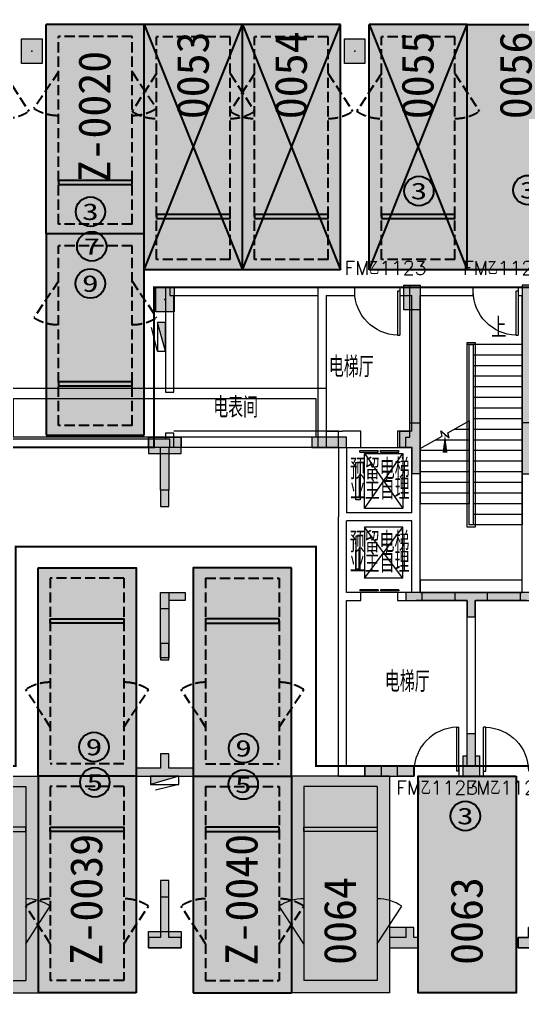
# Model space of a CAD drawing. Extents: x -264757 to 1033689, y 4049843 to 4347093.
# Drawn here: x 7561 to 19860, y 4272573 to 4296629 of the extents above; entities that cross this region are included whole.
import ezdxf
from ezdxf.enums import TextEntityAlignment as Align

# ---------------------------------------------------------------- set-up
doc = ezdxf.new("R2010")
doc.units = 0
doc.header["$LTSCALE"] = 1000
doc.header["$MEASUREMENT"] = 0
doc.linetypes.add('AX-01DK-PB01$1$A-001-车位参照B1$0$A-001-车位参照B1$0$A-001-车位参照B1$0$A-H4-001-基本图形$0$A-001-车位B1$0$DASH', pattern=[0.35, 0.25, -0.1])
doc.linetypes.add('DASH', pattern=[0.35, 0.25, -0.1])
for name, color, linetype in [('AX-01DK-PB01$0$A-2-Text', 8, 'Continuous'), ('不利因素1-紧邻消火栓', 7, 'Continuous'), ('不利因素3-紧邻房间出入口', 7, 'Continuous'), ('不利因素5-单面靠墙', 7, 'Continuous'), ('不利因素7-三面靠墙', 7, 'Continuous'), ('不可售车位', 255, 'Continuous'), ('大车位', 7, 'Continuous'), ('子母车位', 7, 'Continuous'), ('普通车位', 7, 'Continuous')]:
    doc.layers.add(name, color=color, linetype=linetype)
doc.layers.add('AX-01DK-PB01$0$AX-001DK-01-PB01-02$0$A-3-WinF(Text)', color=8, linetype='Continuous', plot=False)
doc.layers.add('无关图层', color=8, linetype='Continuous', lineweight=0)
doc.layers.add('车位归属楼栋范围线', color=7, linetype='Continuous', true_color=0x19e6c7)
doc.styles.add('AX-01DK-PB01$0$_TCH_DIM', font='SIMPLEX', dxfattribs={"bigfont": 'GBCBIG'})
doc.styles.add('AX-01DK-PB01$0$AX-001DK-01-PB01-02$0$_TCH_WINDOW', font='SIMPLEX', dxfattribs={"bigfont": 'GBCBIG'})
doc.styles.add('AX-01DK-PB01$0$Standard', font='gbenor.shx', dxfattribs={"bigfont": 'gbcbig.shx'})
doc.styles.add('AX-01DK-PB01$1$AX-001DK-01-PB01-02$0$Standard', font='gbenor.shx', dxfattribs={"bigfont": 'gbcbig.shx'})
doc.styles.add('AX-ACK-BIANH1$0$黑体', font='simhei.ttf')
doc.styles.add('SX-ACK-PB01-WNC-ALL$0$黑体', font='simhei.ttf')
doc.styles.add('黑体', font='simhei.ttf')

# ---------------------------------------------------------------- blocks, each defined once
blk = doc.blocks.new('20200722.21175556')
at = {"layer": '不利因素1-紧邻消火栓', "true_color": 0x3c6a45}
h = blk.add_hatch(color=97, dxfattribs=at)
h.dxf.hatch_style = 1
edge = h.paths.add_edge_path()
edge.add_arc((360, 360), 360, 0, 360)
at = {"layer": '不利因素1-紧邻消火栓'}
blk.add_circle((360, 360), 360, dxfattribs=at)
at = {"layer": '不利因素1-紧邻消火栓', "style": '黑体', "width": 1.390625}
blk.add_text('9', height=407, dxfattribs=at).set_placement((156, 156), (564, 156), align=Align.FIT)
blk = doc.blocks.new('SX-ACK-PB01-WNC-ALL$0$20200722.21182536')
at = {"layer": '不利因素3-紧邻房间出入口', "true_color": 0xe4d218}
h = blk.add_hatch(color=52, dxfattribs=at)
h.dxf.hatch_style = 1
edge = h.paths.add_edge_path()
edge.add_arc((360, 360), 360, 0, 360)
at = {"layer": '不利因素3-紧邻房间出入口'}
blk.add_circle((360, 360), 360, dxfattribs=at)
at = {"layer": '不利因素3-紧邻房间出入口', "style": 'SX-ACK-PB01-WNC-ALL$0$黑体', "width": 1.390625}
blk.add_text('3', height=407, dxfattribs=at).set_placement((156, 156), (564, 156), align=Align.FIT)
blk = doc.blocks.new('SX-ACK-PB01-WNC-ALL$0$20200722.21183793')
at = {"layer": '不利因素7-三面靠墙', "true_color": 0xed96f4}
h = blk.add_hatch(color=201, dxfattribs=at)
h.dxf.hatch_style = 1
edge = h.paths.add_edge_path()
edge.add_arc((360, 360), 360, 0, 360)
at = {"layer": '不利因素7-三面靠墙'}
blk.add_circle((360, 360), 360, dxfattribs=at)
at = {"layer": '不利因素7-三面靠墙', "style": 'SX-ACK-PB01-WNC-ALL$0$黑体', "width": 1.390625}
blk.add_text('7', height=407, dxfattribs=at).set_placement((156, 156), (564, 156), align=Align.FIT)
blk = doc.blocks.new('SX-ACK-PB01-WNC-ALL$0$20200722.21183209')
at = {"layer": '不利因素5-单面靠墙', "true_color": 0x6d711d}
h = blk.add_hatch(color=66, dxfattribs=at)
h.dxf.hatch_style = 1
edge = h.paths.add_edge_path()
edge.add_arc((360, 360), 360, 0, 360)
at = {"layer": '不利因素5-单面靠墙'}
blk.add_circle((360, 360), 360, dxfattribs=at)
at = {"layer": '不利因素5-单面靠墙', "style": 'SX-ACK-PB01-WNC-ALL$0$黑体', "width": 1.390625}
blk.add_text('5', height=407, dxfattribs=at).set_placement((156, 156), (564, 156), align=Align.FIT)
blk = doc.blocks.new('销控车位')
at = {"layer": '不可售车位', "true_color": 0x757b8a}
h = blk.add_hatch(color=8, dxfattribs=at)
h.dxf.hatch_style = 1
h.paths.add_polyline_path([(2400, 0), (2400, -5300), (0, -5300), (0, 0)])
at = {"layer": '不可售车位', "color": 8, "true_color": 0x757b8a}
blk.add_lwpolyline([(2400, 0), (2400, -5300), (0, -5300), (0, 0)], close=True, dxfattribs=at)
blk = doc.blocks.new('sadfsadfasf')
at = {"layer": '不可售车位', "true_color": 0x757b8a}
h = blk.add_hatch(color=8, dxfattribs=at)
h.dxf.hatch_style = 1
h.paths.add_polyline_path([(2400, 6000), (2400, 0), (0, 0), (0, 6000)])
at = {"layer": '不可售车位', "color": 8, "true_color": 0x757b8a}
blk.add_lwpolyline([(2400, 6000), (2400, 0), (0, 0), (0, 6000)], close=True, dxfattribs=at)
blk = doc.blocks.new('SX-CK-PB001-WNC$1$20211103.13313578')
at = {"layer": '无关图层'}
h = blk.add_hatch(color=256, dxfattribs=at)
h.dxf.hatch_style = 1
h.paths.add_polyline_path([(0, 600), (450, 600), (450, 0), (0, 0)])
blk.add_lwpolyline([(0, 600), (450, 600), (450, 0), (0, 0)], close=True, dxfattribs=at)
blk.add_point((225, 300), dxfattribs=at)
blk = doc.blocks.new('AX-01DK-PB01$0$$DorLib2D$00000001')
at = {"layer": '无关图层'}
for p, q in [((0.45, 0.975), (0.5, 0.975)), ((0.45, 0), (0.45, 0.975)), ((0.5, 0), (0.5, 0.975)), ((0.5, 0), (0.45, 0))]:
    blk.add_line(p, q, dxfattribs=at)
at = {"layer": '无关图层', "lineweight": 13}
blk.add_arc((0.475, 0), 0.975, 91.4693, 180, dxfattribs=at)
blk = doc.blocks.new('AX-01DK-PB01$0$AX-001DK-01-PP01$0$AX-001DK-01-PP01$0$$DORLIB2D$00000127')
at = {"layer": '无关图层'}
for points in [[(-0.533, 0.795), (-0.533, 0.69)], [(-0.033, 0.795), (-0.533, 0.795)], [(-0.033, 0.69), (-0.533, 0.69)], [(-0.033, 0.795), (-0.033, 0.69)], [(0.533, 0.795), (0.033, 0.795)], [(0.033, 0.795), (0.033, 0.69)], [(0.533, 0.69), (0.033, 0.69)], [(0.533, 0.795), (0.533, 0.69)], [(0.5, 0.5), (-0.5, 0.5)]]:
    blk.add_lwpolyline(points, dxfattribs=at)
blk = doc.blocks.new('PX-03CK-XHS$1$$TWTSYS$00000508')
at = {"layer": '无关图层'}
for p, q in [((-0.5, 0.5), (0.324, 1.224)), ((-0.5, 0.5), (-0.5, -0.5)), ((-0.5, -0.5), (0.5, 0.5)), ((0.5, 0.5), (-0.5, 0.5)), ((0.5, -0.5), (0.5, 0.5)), ((-0.5, -0.5), (0.5, -0.5))]:
    blk.add_line(p, q, dxfattribs=at)
blk.add_solid([(0.5, -0.5), (0.5, 0.5), (-0.5, -0.5)], dxfattribs=at)
blk = doc.blocks.new('A$C741380cb')
at = {"layer": '子母车位', "true_color": 0x0617f9}
h = blk.add_hatch(color=5, dxfattribs=at)
h.dxf.hatch_style = 1
h.paths.add_polyline_path([(2400, 0), (2400, -10400), (0, -10400), (0, 0)])
blk = doc.blocks.new('A$C7e5eb487')
at = {"layer": '普通车位', "true_color": 0xf18f8e}
h = blk.add_hatch(color=11, dxfattribs=at)
h.dxf.hatch_style = 1
h.paths.add_polyline_path([(2400, 0), (2400, -5300), (0, -5300), (0, 0)])
blk = doc.blocks.new('*E165')
at = {"layer": '子母车位', "rotation": 179.9996583709065}
blk.add_blockref('A$C741380cb', (332418, -488671), dxfattribs=at)

msp = doc.modelspace()

# ---------------------------------------------------------------- hatches: boundary and pattern name
at = {"layer": '大车位', "true_color": 0xe806f9}
h = msp.add_hatch(color=6, dxfattribs=at)
h.dxf.hatch_style = 1
h.paths.add_polyline_path([(13010.4, 4296508), (13010.4, 4290508), (10610.4, 4290508), (10610.4, 4296508)])
h = msp.add_hatch(color=6, dxfattribs=at)
h.dxf.hatch_style = 1
h.paths.add_polyline_path([(15410.4, 4296508), (15410.4, 4290508), (13010.4, 4290508), (13010.4, 4296508)])
h = msp.add_hatch(color=6, dxfattribs=at)
h.dxf.hatch_style = 1
h.paths.add_polyline_path([(18510.4, 4296508), (18510.4, 4290508), (16110.4, 4290508), (16110.4, 4296508)])
at = {"layer": '无关图层'}
h = msp.add_hatch(color=256, dxfattribs=at)
h.dxf.hatch_style = 1
h.paths.add_polyline_path([(7610.4, 4296158), (8110.4, 4296158), (8110.4, 4295558), (7610.4, 4295558)])
h = msp.add_hatch(color=256, dxfattribs=at)
h.dxf.hatch_style = 1
h.paths.add_polyline_path([(15510.4, 4296158), (16010.4, 4296158), (16010.4, 4295558), (15510.4, 4295558)])
for points in [[(16960.9, 4290127.2), (17359.9, 4290127.2), (17359.9, 4289527.2), (16960.9, 4289527.2)], [(16861.7, 4286558.4), (17110.7, 4286557), (17110.8, 4286758.4), (17361.7, 4286758.4), (17361.7, 4285508), (17160.9, 4285508), (17160.9, 4286157.9), (16861.7, 4286158.4)], [(20360, 4286558.4), (20110.9, 4286557), (20110.9, 4286758.4), (19860, 4286758.4), (19860, 4285508), (20060.7, 4285508), (20060.7, 4286157.9), (20360, 4286158.4)], [(11510.2, 4286408), (10709.8, 4286408), (10709.8, 4286008), (11510.2, 4286008)], [(15560.6, 4286157.9), (15560.6, 4286407.9), (14710.6, 4286407.9), (14710.6, 4286157.9)], [(11009.7, 4285108), (11010, 4284708), (11211.1, 4284708), (11210.7, 4285108)], [(11611.1, 4282608), (11611.1, 4282408), (11211.4, 4282408), (11211.3, 4282208), (11010.2, 4282208), (11010.6, 4282608)], [(17409, 4282607.5), (17008.9, 4282608), (17008.9, 4282407), (17409, 4282406.4)], [(18208.1, 4282608), (18208.1, 4282408), (18508.3, 4282408), (18508.5, 4282008), (18709.5, 4282008), (18708.9, 4282408), (19009.2, 4282408), (19009.2, 4282608)], [(20208.9, 4282607.5), (19808.7, 4282608), (19808.7, 4282407), (20208.9, 4282406.4)], [(11009.1, 4281358), (11009.5, 4280958), (11210.5, 4280958), (11210.2, 4281358)], [(18409.8, 4278608), (18509.8, 4278608), (18509.8, 4279158), (18709.8, 4279158), (18709.8, 4278608), (18809.8, 4278608), (18809.8, 4278108), (18409.8, 4278108)], [(11809.8, 4278308), (11209.8, 4278308), (11209.8, 4278658), (11009.8, 4278658), (11009.8, 4278308), (10409.8, 4278308), (10409.8, 4278108), (11809.8, 4278108)], [(16009, 4278358), (16409, 4278358.5), (16409, 4278107.5), (16009, 4278107)], [(16809.8, 4278358), (17209.8, 4278358.5), (17209.8, 4278107.5), (16809.8, 4278107)], [(11009.5, 4275558), (11009.8, 4275158), (11210.9, 4275158), (11210.5, 4275558)], [(10710.2, 4274309), (11510.4, 4274309), (11510.4, 4273909), (10710.2, 4273909)], [(17208.9, 4274408), (16608.9, 4274408), (16608.9, 4273908), (17208.9, 4273908), (17308.9, 4273908), (17308.7, 4274158), (17208.9, 4274158)], [(20609.2, 4274408), (20009.2, 4274408), (20009.2, 4274158), (19758.9, 4274158), (19758.9, 4273908), (20609.2, 4273908)]]:
    msp.add_hatch(color=256, dxfattribs=at).paths.add_polyline_path(points)
h = msp.add_hatch(color=256, dxfattribs=at)
h.dxf.hatch_style = 1
h.paths.add_polyline_path([(17010.4, 4286157.9), (17010.4, 4286407.9), (17109.5, 4286407.9), (17109.5, 4290127.9), (17359.5, 4290127.9), (17360.4, 4286407.9), (17360.4, 4285507.9), (17160.4, 4285507.9), (17160.4, 4286157.9)])
h = msp.add_hatch(color=256, dxfattribs=at)
h.dxf.hatch_style = 1
h.paths.add_polyline_path([(20209.3, 4286157.9), (20209.3, 4286407.9), (20110.2, 4286407.9), (20110.2, 4290127.9), (19860.2, 4290127.9), (19859.3, 4286407.9), (19859.3, 4285507.9), (20059.3, 4285507.9), (20059.3, 4286157.9)])
h = msp.add_hatch(color=256, dxfattribs=at)
h.dxf.hatch_style = 1
h.paths.add_polyline_path([(11210, 4285108), (11010, 4285108), (11010, 4286158), (10709.8, 4286158), (10709.8, 4286408), (11510.2, 4286408), (11510.2, 4286158), (11210, 4286158)])
h = msp.add_hatch(color=256, dxfattribs=at)
h.dxf.hatch_style = 1
h.paths.add_polyline_path([(11210, 4281008), (11010, 4281008), (11010, 4282608), (11210, 4282608)])
h = msp.add_hatch(color=256, dxfattribs=at)
h.dxf.hatch_style = 1
h.paths.add_polyline_path([(20210.2, 4282608), (17010.2, 4282608), (17010.2, 4282408), (18510.2, 4282408), (18510.2, 4282008), (18710.2, 4282008), (18710.2, 4282408), (20210.2, 4282408)])
h = msp.add_hatch(color=256, dxfattribs=at)
h.dxf.hatch_style = 1
h.paths.add_polyline_path([(11810, 4278308), (11210, 4278308), (11210, 4278658), (11010, 4278658), (11010, 4278308), (10410, 4278308), (10410, 4278108), (11810, 4278108)])
h = msp.add_hatch(color=256, dxfattribs=at)
h.dxf.hatch_style = 1
h.paths.add_polyline_path([(17209.4, 4278358.5), (16009, 4278358.5), (16009, 4278107), (17209.4, 4278107)])
h = msp.add_hatch(color=256, dxfattribs=at)
h.dxf.hatch_style = 1
h.paths.add_polyline_path([(11509.8, 4274158), (11209.8, 4274158), (11209.8, 4275558), (11009.8, 4275558), (11009.8, 4274158), (10709.8, 4274158), (10709.8, 4273908), (11509.8, 4273908)])
h = msp.add_hatch(color=256, dxfattribs=at)
h.dxf.hatch_style = 1
h.paths.add_polyline_path([(17308.9, 4273908), (17308.9, 4274158), (17208.9, 4274158), (17208.9, 4274408), (17008.9, 4274408), (17008.9, 4274158), (16608.9, 4274158), (16608.9, 4273908), (17008.9, 4273908)])
h = msp.add_hatch(color=256, dxfattribs=at)
h.dxf.hatch_style = 1
h.paths.add_polyline_path([(19758.9, 4273908), (19758.9, 4274158), (20008.9, 4274158), (20008.9, 4274408), (20208.9, 4274408), (20208.9, 4274158), (20608.9, 4274158), (20608.9, 4273908), (20208.9, 4273908)])

# ---------------------------------------------------------------- linework, layer by layer
at = {"layer": '大车位', "color": 83}
for p, q in [((10610.4, 4290508, 0), (10610.4, 4296508, 0)), ((13010.4, 4296508, 0), (10610.4, 4296508, 0)), ((13010.4, 4290508, 0), (13010.4, 4296508, 0)), ((13010.4, 4290508, 0), (13010.4, 4296508, 0)), ((15410.4, 4296508, 0), (13010.4, 4296508, 0)), ((15410.4, 4290508, 0), (15410.4, 4296508, 0)), ((16110.4, 4290508, 0), (16110.4, 4296508, 0)), ((18510.4, 4296508, 0), (16110.4, 4296508, 0)), ((18510.4, 4290508, 0), (18510.4, 4296508, 0)), ((13010.4, 4290508, 0), (10610.4, 4290508, 0)), ((15410.4, 4290508, 0), (13010.4, 4290508, 0)), ((18510.4, 4290508, 0), (16110.4, 4290508, 0))]:
    msp.add_line(p, q, dxfattribs=at)
at = {"layer": '大车位', "color": 8, "linetype": 'AX-01DK-PB01$1$A-001-车位参照B1$0$A-001-车位参照B1$0$A-001-车位参照B1$0$A-H4-001-基本图形$0$A-001-车位B1$0$DASH'}
for p, q in [((12710.4, 4296208, 0), (10910.4, 4296208, 0)), ((10910.4, 4290758, 0), (10910.4, 4296208, 0)), ((12710.4, 4290758, 0), (12710.4, 4296208, 0)), ((15110.4, 4296208, 0), (13310.4, 4296208, 0)), ((13310.4, 4290758, 0), (13310.4, 4296208, 0)), ((15110.4, 4290758, 0), (15110.4, 4296208, 0)), ((18210.4, 4296208, 0), (16410.4, 4296208, 0)), ((16410.4, 4290758, 0), (16410.4, 4296208, 0)), ((18210.4, 4290758, 0), (18210.4, 4296208, 0)), ((12710.4, 4290758, 0), (10910.4, 4290758, 0)), ((15110.4, 4290758, 0), (13310.4, 4290758, 0)), ((18210.4, 4290758, 0), (16410.4, 4290758, 0))]:
    msp.add_line(p, q, dxfattribs=at)
at = {"layer": '大车位', "color": 83, "elevation": 0}
for points in [[(10610.4, 4296508), (13010.4, 4290508)], [(10610.4, 4290508), (13010.4, 4296508)], [(13010.4, 4296508), (15410.4, 4290508)], [(13010.4, 4290508), (15410.4, 4296508)], [(16110.4, 4296508), (18510.4, 4290508)], [(16110.4, 4290508), (18510.4, 4296508)]]:
    msp.add_lwpolyline(points, dxfattribs=at)
at = {"layer": '大车位', "linetype": 'AX-01DK-PB01$1$A-001-车位参照B1$0$A-001-车位参照B1$0$A-001-车位参照B1$0$A-H4-001-基本图形$0$A-001-车位B1$0$DASH', "elevation": 0}
for points in [[(7185.4, 4295308), (7785.4, 4294386.1)], [(10910.4, 4295308), (10310.4, 4294386.1)], [(12710.4, 4295308), (13310.4, 4294386.1)], [(13310.4, 4295308), (12710.4, 4294386.1)], [(15110.4, 4295308), (15710.4, 4294386.1)], [(16410.4, 4295308), (15810.4, 4294386.1)], [(18210.4, 4295308), (18810.4, 4294386.1)]]:
    msp.add_lwpolyline(points, dxfattribs=at)
at = {"layer": '大车位', "elevation": 0}
for points in [[(10910.4, 4291758), (12710.4, 4291758), (12710.4, 4291858), (10910.4, 4291858)], [(13310.4, 4291758), (15110.4, 4291758), (15110.4, 4291858), (13310.4, 4291858)], [(16410.4, 4291758), (18210.4, 4291758), (18210.4, 4291858), (16410.4, 4291858)]]:
    msp.add_lwpolyline(points, close=True, dxfattribs=at)
at = {"layer": '大车位', "linetype": 'AX-01DK-PB01$1$A-001-车位参照B1$0$A-001-车位参照B1$0$A-001-车位参照B1$0$A-H4-001-基本图形$0$A-001-车位B1$0$DASH'}
for centre, start, end in [((7185.4, 4295308, 0), 270, 303.05573), ((10910.4, 4295308, 0), 236.94427, 270), ((12710.4, 4295308, 0), 270, 303.05573), ((13310.4, 4295308, 0), 236.94427, 270), ((15110.4, 4295308, 0), 270, 303.05573), ((16410.4, 4295308, 0), 236.94427, 270), ((18210.4, 4295308, 0), 270, 303.05573)]:
    msp.add_arc(centre, 1100, start, end, dxfattribs=at)
at = {"layer": '子母车位', "color": 83}
for p, q in [((8210.5, 4291384.6, 0), (8210.5, 4296506.9, 0)), ((10610.5, 4296506.9, 0), (8210.5, 4296506.9, 0)), ((10610.5, 4291384.6, 0), (10610.5, 4296506.9, 0)), ((10610.5, 4291384.6, 0), (8210.5, 4291384.6, 0)), ((10610.6, 4291384.6, 0), (8210.6, 4291384.6, 0)), ((8210.6, 4291384.6, 0), (8210.6, 4286455.6, 0)), ((10610.6, 4286455.7, 0), (10610.6, 4291384.6, 0)), ((8210.6, 4286455.6, 0), (10610.6, 4286455.7, 0)), ((8010.4, 4278108, 0), (8010.4, 4272808)), ((10410.4, 4278108, 0), (8010.4, 4278108, 0)), ((10410.4, 4278108, 0), (10410.4, 4272808)), ((11810.4, 4278108, 0), (11810.4, 4272808)), ((11810.4, 4278108, 0), (14210.4, 4278108, 0)), ((14210.4, 4278108, 0), (14210.4, 4272808)), ((10410.4, 4272808), (8010.4, 4272808)), ((11810.4, 4272808), (14210.4, 4272808))]:
    msp.add_line(p, q, dxfattribs=at)
at = {"layer": '子母车位', "color": 8, "linetype": 'AX-01DK-PB01$1$A-001-车位参照B1$0$A-001-车位参照B1$0$A-001-车位参照B1$0$A-H4-001-基本图形$0$A-001-车位B1$0$DASH'}
for p, q in [((10310.5, 4296217, 0), (8510.5, 4296217, 0)), ((8510.5, 4291626.2, 0), (8510.5, 4296217, 0)), ((10310.5, 4291626.2, 0), (10310.5, 4296217, 0)), ((10310.5, 4291626.2, 0), (8510.5, 4291626.2, 0)), ((10310.6, 4291094.7), (8510.6, 4291094.7)), ((8510.6, 4286697.3, 0), (8510.6, 4291094.7)), ((10310.6, 4286697.3, 0), (10310.6, 4291094.7)), ((10310.6, 4286697.3, 0), (8510.6, 4286697.3, 0)), ((10110.4, 4282958), (8310.4, 4282958)), ((8310.4, 4282958), (8310.4, 4278408, 0)), ((10110.4, 4282958), (10110.4, 4278408, 0)), ((12110.4, 4282958), (13910.4, 4282958)), ((12110.4, 4282958), (12110.4, 4278408, 0)), ((13910.4, 4282958), (13910.4, 4278408, 0)), ((10110.4, 4278408, 0), (8310.4, 4278408, 0)), ((12110.4, 4278408, 0), (13910.4, 4278408, 0)), ((10110.4, 4277858, 0), (8310.4, 4277858, 0)), ((8310.4, 4277858, 0), (8310.4, 4273108)), ((10110.4, 4277858, 0), (10110.4, 4273108)), ((12110.4, 4277858, 0), (13910.4, 4277858, 0)), ((12110.4, 4277858, 0), (12110.4, 4273108)), ((13910.4, 4277858, 0), (13910.4, 4273108)), ((10110.4, 4273108), (8310.4, 4273108)), ((12110.4, 4273108), (13910.4, 4273108))]:
    msp.add_line(p, q, dxfattribs=at)
at = {"layer": '子母车位', "linetype": 'AX-01DK-PB01$1$A-001-车位参照B1$0$A-001-车位参照B1$0$A-001-车位参照B1$0$A-H4-001-基本图形$0$A-001-车位B1$0$DASH'}
for p, q in [((8510.5, 4295347.2, 0), (7910.5, 4294456.1, 0)), ((10310.5, 4295347.2, 0), (10910.5, 4294456.1, 0)), ((8510.6, 4290224.9, 0), (7910.6, 4289333.8, 0)), ((10310.6, 4290224.9, 0), (10910.6, 4289333.8, 0))]:
    msp.add_line(p, q, dxfattribs=at)
at = {"layer": '子母车位'}
for p, q in [((10310.5, 4292689.4, 0), (8510.5, 4292689.4, 0)), ((8510.5, 4292689.4, 0), (8510.5, 4292592.7, 0)), ((8510.5, 4292592.7, 0), (10310.5, 4292592.7, 0)), ((10310.5, 4292592.7, 0), (10310.5, 4292689.4, 0)), ((10310.6, 4287760.4, 0), (8510.6, 4287760.4, 0)), ((8510.6, 4287760.4, 0), (8510.6, 4287663.7, 0)), ((10310.6, 4287663.7, 0), (10310.6, 4287760.4, 0)), ((8510.6, 4287663.7, 0), (10310.6, 4287663.7, 0))]:
    msp.add_line(p, q, dxfattribs=at)
at = {"layer": '子母车位', "color": 83}
for points in [[(8010.4, 4283208), (10410.4, 4283208), (10410.4, 4278108), (8010.4, 4278108)], [(14210.4, 4283208), (11810.4, 4283208), (11810.4, 4278108), (14210.4, 4278108)]]:
    msp.add_lwpolyline(points, close=True, dxfattribs=at)
at = {"layer": '子母车位'}
for points in [[(8310.4, 4281958), (10110.4, 4281958), (10110.4, 4281858), (8310.4, 4281858)], [(13910.4, 4281958), (12110.4, 4281958), (12110.4, 4281858), (13910.4, 4281858)]]:
    msp.add_lwpolyline(points, close=True, dxfattribs=at)
at = {"layer": '子母车位', "linetype": 'AX-01DK-PB01$1$A-001-车位参照B1$0$A-001-车位参照B1$0$A-001-车位参照B1$0$A-H4-001-基本图形$0$A-001-车位B1$0$DASH'}
for points in [[(8310.4, 4279308), (7710.4, 4280230)], [(10110.4, 4279308), (10710.4, 4280230)], [(12110.4, 4279308), (11510.4, 4280230)], [(13910.4, 4279308), (14510.4, 4280230)]]:
    msp.add_lwpolyline(points, dxfattribs=at)
at = {"layer": '子母车位', "elevation": 0}
for points in [[(8310.4, 4276858), (10110.4, 4276858), (10110.4, 4276758), (8310.4, 4276758)], [(13910.4, 4276858), (12110.4, 4276858), (12110.4, 4276758), (13910.4, 4276758)]]:
    msp.add_lwpolyline(points, close=True, dxfattribs=at)
at = {"layer": '子母车位', "linetype": 'AX-01DK-PB01$1$A-001-车位参照B1$0$A-001-车位参照B1$0$A-001-车位参照B1$0$A-H4-001-基本图形$0$A-001-车位B1$0$DASH', "elevation": 0}
for points in [[(8310.4, 4274008), (7710.4, 4274930)], [(10110.4, 4274008), (10710.4, 4274930)], [(12110.4, 4274008), (11510.4, 4274930)], [(13910.4, 4274008), (14510.4, 4274930)]]:
    msp.add_lwpolyline(points, dxfattribs=at)
at = {"layer": '子母车位', "linetype": 'AX-01DK-PB01$1$A-001-车位参照B1$0$A-001-车位参照B1$0$A-001-车位参照B1$0$A-H4-001-基本图形$0$A-001-车位B1$0$DASH'}
for centre, start, end in [((8310.4, 4279308, 0), 90, 123.05573), ((10110.4, 4279308, 0), 56.94427, 90), ((12110.4, 4279308, 0), 90, 123.05573), ((13910.4, 4279308, 0), 56.94427, 90), ((8310.4, 4274008), 90, 123.05573), ((10110.4, 4274008), 56.94427, 90), ((12110.4, 4274008), 90, 123.05573), ((13910.4, 4274008), 56.94427, 90)]:
    msp.add_arc(centre, 1100, start, end, dxfattribs=at)
for centre, start_param, end_param in [((8510.5, 4295347.2, 0), 4.1354517, 4.712383), ((10310.5, 4295347.2, 0), 4.712383, 5.2893144), ((8510.6, 4290224.9), 4.1354517, 4.712383), ((10310.6, 4290224.9), 4.712383, 5.2893144)]:
    msp.add_ellipse(centre, major_axis=(1100, 0), ratio=0.9664691, start_param=start_param, end_param=end_param, dxfattribs=at)
at = {"layer": '无关图层'}
for p, q in [((11133.2, 4290077), (11132.9, 4287506.8)), ((11233, 4290077), (14860, 4290077)), ((11233, 4290077), (11233, 4289877)), ((11233, 4289877), (14860, 4289877)), ((11332.9, 4287506.8), (11333.2, 4289877)), ((14860, 4290078), (14860, 4286158)), ((15760, 4290078), (14860, 4290078)), ((14860, 4290077), (14860, 4289877)), ((15060, 4289878), (15060, 4286558)), ((15060, 4289878), (15760, 4289878)), ((15760, 4289878), (15760, 4290078)), ((17260, 4290078), (16860, 4290078)), ((16860, 4290078), (16860, 4289878)), ((16860, 4289878), (17160, 4289878)), ((17160, 4286558), (17160, 4289878)), ((18660, 4290078), (17260, 4290078)), ((17360, 4289878), (18660, 4289878)), ((17360, 4286258), (17360, 4289878)), ((18660, 4289878), (18660, 4290078)), ((19960, 4290078), (19760, 4290078)), ((19760, 4290078), (19760, 4289878)), ((19760, 4289878), (19860, 4289878)), ((19860, 4286258), (19860, 4289878)), ((18660, 4288678), (18660, 4284258)), ((18660, 4288678), (18660, 4284258)), ((19860, 4288678), (18660, 4288678)), ((19860, 4288678), (19860, 4284258)), ((19860, 4288418), (18660, 4288418)), ((19860, 4288158), (18660, 4288158)), ((19860, 4287898), (18660, 4287898)), ((11132.9, 4287506.8), (11332.9, 4287506.8)), ((19860, 4287638), (18660, 4287638)), ((19860, 4287378), (18660, 4287378)), ((19860, 4287118), (18660, 4287118)), ((18660, 4286968), (18660, 4284258)), ((18038.3, 4286512.1), (18560, 4286806)), ((18560, 4286806), (18560, 4284778)), ((19860, 4286858), (18660, 4286858)), ((11332.8, 4286506.8), (11132.8, 4286506.8)), ((11132.8, 4286506.8), (11132.8, 4286358.1)), ((15360.4, 4286558.1), (11332.8, 4286558.1)), ((11332.8, 4286158.1), (11332.8, 4286506.8)), ((15060, 4286558), (15460, 4286558)), ((15360.4, 4286158.1), (15360.4, 4286558.1)), ((15910, 4286558), (15460, 4286558)), ((15910, 4286158), (15910, 4286558)), ((17160, 4286558), (16810, 4286558)), ((16810, 4286558), (16810, 4286158)), ((17899.1, 4286433.7), (17865.6, 4286564.5)), ((17865.6, 4286564.5), (18069.8, 4286389.4)), ((18069.8, 4286389.4), (18038.3, 4286512.1)), ((18560, 4286598), (18190.8, 4286598)), ((19860, 4286598), (18660, 4286598)), ((11232.8, 4286358.1), (7260.8, 4286358.1)), ((11232.8, 4286158.1), (11232.8, 4286358.1)), ((17360, 4286130), (17899.1, 4286433.7)), ((17360, 4284458), (17360, 4286258)), ((18560, 4286338), (17729.3, 4286338)), ((19860, 4286338), (18660, 4286338)), ((19860, 4284458), (19860, 4286258)), ((11232.8, 4286158.1), (7260.8, 4286158.1)), ((15360.4, 4286158.1), (11232.8, 4286158.1)), ((14860, 4286158), (15360, 4286158)), ((15360, 4286158), (15360, 4284458)), ((15560, 4286158), (15560, 4284558)), ((15560, 4286158), (15910, 4286158)), ((16810, 4286158), (17160, 4286158)), ((17160, 4284558), (17160, 4286158)), ((17360, 4286130), (17360, 4284778)), ((18560, 4286078), (17360, 4286078)), ((19860, 4286078), (18660, 4286078)), ((18560, 4285818), (17360, 4285818)), ((18660, 4285992.9), (18660, 4284258)), ((19860, 4285818), (18660, 4285818)), ((18560, 4285558), (17360, 4285558)), ((19860, 4285558), (18660, 4285558)), ((18560, 4285298), (17360, 4285298)), ((19860, 4285298), (18660, 4285298)), ((18560, 4285038), (17360, 4285038)), ((19860, 4285038), (18660, 4285038)), ((17160, 4284558), (15560, 4284558)), ((18560, 4284778), (17360, 4284778)), ((19860, 4284778), (18660, 4284778)), ((15360, 4282508), (15360, 4284458)), ((17160, 4284358), (15560, 4284358)), ((15560, 4282608), (15560, 4284358)), ((17160, 4282608), (17160, 4284358)), ((17360, 4282608), (17360, 4284458)), ((19860, 4284518), (18660, 4284518)), ((19860, 4282608), (19860, 4284458)), ((16935, 4284208), (15995, 4284208)), ((15995, 4284208), (15995, 4282958)), ((15995, 4282958), (16935, 4284208)), ((16935, 4282958), (15995, 4284208)), ((16935, 4282958), (16935, 4284208)), ((19860, 4284258), (18660, 4284258)), ((15890, 4283988), (15785, 4283988)), ((15785, 4283988), (15785, 4283178)), ((15890, 4283178), (15890, 4283988)), ((15890, 4283178), (15785, 4283178)), ((15360, 4278108), (15360, 4282508)), ((15910, 4282608), (15560, 4282608)), ((15560, 4278358), (15560, 4282408)), ((15560, 4282408), (15910, 4282408)), ((15910, 4282408), (15910, 4282608)), ((17160, 4282608), (16810, 4282608)), ((16810, 4282608), (16810, 4282408)), ((16810, 4282408), (17260, 4282408)), ((18510.4, 4282408), (17260, 4282408)), ((18610.4, 4282608), (17360, 4282608)), ((18510.4, 4278358), (18510.4, 4282408)), ((19860, 4282608), (18610.4, 4282608)), ((19960, 4282408), (18710.4, 4282408)), ((18710.4, 4278358), (18710.4, 4282408)), ((17210.4, 4278358), (15560, 4278358)), ((17210.4, 4278108), (17210.4, 4278358)), ((18510.4, 4278358), (18310.4, 4278358)), ((18310.4, 4278358), (18310.4, 4278108)), ((18910.4, 4278358), (18710.4, 4278358)), ((18910.4, 4278108), (18910.4, 4278358)), ((5610.3, 4278108), (8010.3, 4278108)), ((8010.3, 4278108), (8010.3, 4272808, 0)), ((14210.4, 4278108), (14210.4, 4272808, 0)), ((16610.4, 4278108), (14210.4, 4278108)), ((15360, 4278108), (17210.4, 4278108)), ((16610.4, 4278108), (16610.4, 4272808, 0)), ((18310.4, 4278108), (18610.4, 4278108)), ((18610.4, 4278108), (18910.4, 4278108)), ((5910.3, 4277858), (7710.3, 4277858)), ((7710.3, 4277858), (7710.3, 4273108, 0)), ((16310.4, 4277858), (14510.4, 4277858)), ((14510.4, 4277858), (14510.4, 4273108, 0)), ((16310.4, 4277858), (16310.4, 4273108, 0)), ((14510.4, 4276858), (16310.4, 4276858)), ((14510.4, 4276758), (14510.4, 4276858)), ((16310.4, 4276858), (16310.4, 4276758)), ((16310.4, 4276758), (14510.4, 4276758)), ((14510.4, 4274008), (13910.4, 4274930)), ((16310.4, 4274008), (16910.4, 4274930)), ((5910.3, 4273108, 0), (7710.3, 4273108, 0)), ((16310.4, 4273108, 0), (14510.4, 4273108, 0)), ((5610.3, 4272808, 0), (8010.3, 4272808, 0)), ((16610.4, 4272808, 0), (14210.4, 4272808, 0))]:
    msp.add_line(p, q, dxfattribs=at)
for points in [[(7610.4, 4296158), (8110.4, 4296158), (8110.4, 4295558), (7610.4, 4295558)], [(15510.4, 4296158), (16010.4, 4296158), (16010.4, 4295558), (15510.4, 4295558)], [(16960.9, 4290127.2), (17359.9, 4290127.2), (17359.9, 4289527.2), (16960.9, 4289527.2)], [(17010.4, 4286157.9), (17010.4, 4286407.9), (17109.5, 4286407.9), (17109.5, 4290127.9), (17359.5, 4290127.9), (17360.4, 4286407.9), (17360.4, 4285507.9), (17160.4, 4285507.9), (17160.4, 4286157.9)], [(20209.3, 4286157.9), (20209.3, 4286407.9), (20110.2, 4286407.9), (20110.2, 4290127.9), (19860.2, 4290127.9), (19859.3, 4286407.9), (19859.3, 4285507.9), (20059.3, 4285507.9), (20059.3, 4286157.9)], [(18560, 4288678), (18660, 4288678), (18660, 4284258), (18560, 4284258)], [(7160, 4286158), (7160, 4287608), (15059.7, 4287608), (15059.7, 4286158)], [(7410, 4286408), (7410, 4287358), (14809.7, 4287358), (14809.7, 4286408)], [(16861.7, 4286558.4), (17110.7, 4286557), (17110.8, 4286758.4), (17361.7, 4286758.4), (17361.7, 4285508), (17160.9, 4285508), (17160.9, 4286157.9), (16861.7, 4286158.4)], [(20360, 4286558.4), (20110.9, 4286557), (20110.9, 4286758.4), (19860, 4286758.4), (19860, 4285508), (20060.7, 4285508), (20060.7, 4286157.9), (20360, 4286158.4)], [(11510.2, 4286408), (10709.8, 4286408), (10709.8, 4286008), (11510.2, 4286008)], [(15560.6, 4286157.9), (15560.6, 4286407.9), (14710.6, 4286407.9), (14710.6, 4286157.9)], [(15995, 4286008), (16935, 4286008), (16935, 4284658), (15995, 4284658)], [(15785, 4285788), (15890, 4285788), (15890, 4284878), (15785, 4284878)], [(11009.7, 4285108), (11010, 4284708), (11211.1, 4284708), (11210.7, 4285108)], [(11210, 4281008), (11010, 4281008), (11010, 4282608), (11210, 4282608)], [(11611.1, 4282608), (11611.1, 4282408), (11211.4, 4282408), (11211.3, 4282208), (11010.2, 4282208), (11010.6, 4282608)], [(17409, 4282607.5), (17008.9, 4282608), (17008.9, 4282407), (17409, 4282406.4)], [(20210.2, 4282608), (17010.2, 4282608), (17010.2, 4282408), (18510.2, 4282408), (18510.2, 4282008), (18710.2, 4282008), (18710.2, 4282408), (20210.2, 4282408)], [(18208.1, 4282608), (18208.1, 4282408), (18508.3, 4282408), (18508.5, 4282008), (18709.5, 4282008), (18708.9, 4282408), (19009.2, 4282408), (19009.2, 4282608)], [(20208.9, 4282607.5), (19808.7, 4282608), (19808.7, 4282407), (20208.9, 4282406.4)], [(11009.1, 4281358), (11009.5, 4280958), (11210.5, 4280958), (11210.2, 4281358)], [(18409.8, 4278608), (18509.8, 4278608), (18509.8, 4279158), (18709.8, 4279158), (18709.8, 4278608), (18809.8, 4278608), (18809.8, 4278108), (18409.8, 4278108)], [(11809.8, 4278308), (11209.8, 4278308), (11209.8, 4278658), (11009.8, 4278658), (11009.8, 4278308), (10409.8, 4278308), (10409.8, 4278108), (11809.8, 4278108)], [(11810, 4278308), (11210, 4278308), (11210, 4278658), (11010, 4278658), (11010, 4278308), (10410, 4278308), (10410, 4278108), (11810, 4278108)], [(16009, 4278358), (16409, 4278358.5), (16409, 4278107.5), (16009, 4278107)], [(17209.4, 4278358.5), (16009, 4278358.5), (16009, 4278107), (17209.4, 4278107)], [(16809.8, 4278358), (17209.8, 4278358.5), (17209.8, 4278107.5), (16809.8, 4278107)], [(7710.3, 4276858), (5910.3, 4276858), (5910.3, 4276758), (7710.3, 4276758)], [(11509.8, 4274158), (11209.8, 4274158), (11209.8, 4275558), (11009.8, 4275558), (11009.8, 4274158), (10709.8, 4274158), (10709.8, 4273908), (11509.8, 4273908)], [(11009.5, 4275558), (11009.8, 4275158), (11210.9, 4275158), (11210.5, 4275558)], [(10710.2, 4274309), (11510.4, 4274309), (11510.4, 4273909), (10710.2, 4273909)], [(17308.9, 4273908), (17308.9, 4274158), (17208.9, 4274158), (17208.9, 4274408), (17008.9, 4274408), (17008.9, 4274158), (16608.9, 4274158), (16608.9, 4273908), (17008.9, 4273908)], [(17208.9, 4274408), (16608.9, 4274408), (16608.9, 4273908), (17208.9, 4273908), (17308.9, 4273908), (17308.7, 4274158), (17208.9, 4274158)], [(19758.9, 4273908), (19758.9, 4274158), (20008.9, 4274158), (20008.9, 4274408), (20208.9, 4274408), (20208.9, 4274158), (20608.9, 4274158), (20608.9, 4273908), (20208.9, 4273908)], [(20609.2, 4274408), (20009.2, 4274408), (20009.2, 4274158), (19758.9, 4274158), (19758.9, 4273908), (20609.2, 4273908)]]:
    msp.add_lwpolyline(points, close=True, dxfattribs=at)
msp.add_lwpolyline([(19260, 4288678, 0, 0, 0), (19269.3, 4283825.9, 0, 0, 0), (17967.7, 4283825.9, 0, 0, 0), (17967.7, 4286477, 0, 120, 0), (17967.7, 4286027, 0, 0, 0)], format="xyseb", dxfattribs=at)
for points in [[(18510, 4288728), (18710, 4288728), (18710, 4284208), (18510, 4284208), (18510, 4288728)], [(18710, 4288678), (18510, 4288678)], [(15995, 4284658), (16935, 4286008)], [(15995, 4286008), (16935, 4284658)], [(18660, 4285954.7), (18660, 4284258), (18560, 4284258), (18560, 4285954.7)], [(16935, 4282958), (15995, 4282958)], [(19860, 4282609), (19860, 4282909), (17360, 4282909), (17360, 4282609), (19860, 4282608), (19860, 4282909)], [(7710.3, 4274008), (8310.3, 4274930)]]:
    msp.add_lwpolyline(points, dxfattribs=at)
at = {"layer": '无关图层', "ltscale": 0.5}
msp.add_lwpolyline([(11210, 4285108), (11010, 4285108), (11010, 4286158), (10709.8, 4286158), (10709.8, 4286408), (11510.2, 4286408), (11510.2, 4286158), (11210, 4286158)], close=True, dxfattribs=at)
at = {"layer": '无关图层'}
msp.add_arc((7710.3, 4274008, 0), 1100, 56.94427, 90, dxfattribs=at)
for centre, major_axis, start_param, end_param in [((14510.4, 4274008, 0), (-271.5, 1066), -0.2493758, 0.3275556), ((16310.4, 4274008, 0), (363.8, 1038.1), -0.2398374, 0.3370939)]:
    msp.add_ellipse(centre, major_axis=major_axis, ratio=1, start_param=start_param, end_param=end_param, dxfattribs=at)
for p in [(7860.4, 4295858), (15760.4, 4295858)]:
    msp.add_point(p, dxfattribs=at)
at = {"layer": '车位归属楼栋范围线', "linetype": 'DASH', "ltscale": 5, "const_width": 50}
for points in [[(7360.8, 4286156.9), (10846.5, 4286156.9), (10846.5, 4290078), (26215.4, 4290078), (26210.1, 4285810.3), (35011.1, 4285810.3), (35011.1, 4315662.6), (26911.1, 4315661.4), (26911.1, 4316863.1), (24161.3, 4316863), (24162.1, 4319332.6), (14461.2, 4319333.1), (14461.2, 4316907.9), (9161.7, 4316863), (9161.7, 4319332.6), (-538.8, 4319333.1)], [(35013.3, 4256479.6), (35013.3, 4279146.3), (25697.9, 4279146.3), (25697.9, 4283626.7), (22333.7, 4283626.7), (22333.7, 4278358), (14811.8, 4278358), (14811.8, 4283730.4), (7462.8, 4283730.4), (7462.8, 4278357), (-173.2, 4278357), (-173.2, 4283752.5), (-3639.9, 4283752.5), (-7857.4, 4283752.5), (-7857.4, 4278357), (-15400.9, 4278357), (-15400.9, 4283696.7), (-18934.2, 4283696.7), (-18934.2, 4267370.4)]]:
    msp.add_lwpolyline(points, dxfattribs=at)

# ---------------------------------------------------------------- block references
at = {"layer": '不利因素1-紧邻消火栓'}
for p in [(8930.3, 4289810.7, 0), (9019.4, 4278463.5), (12677.8, 4278432.8)]:
    msp.add_blockref('20200722.21175556', p, dxfattribs=at)
at = {"layer": '不利因素3-紧邻房间出入口'}
for p in [(16970.3, 4292073.8, 0), (19639.2, 4292097.2, 0), (8933, 4291567.8), (18104.8, 4276773.6)]:
    msp.add_blockref('SX-ACK-PB01-WNC-ALL$0$20200722.21182536', p, dxfattribs=at)
at = {"layer": '不利因素5-单面靠墙'}
for p in [(9041.9, 4277599.1), (12672.7, 4277543)]:
    msp.add_blockref('SX-ACK-PB01-WNC-ALL$0$20200722.21183209', p, dxfattribs=at)
at = {"layer": '不利因素7-三面靠墙'}
msp.add_blockref('SX-ACK-PB01-WNC-ALL$0$20200722.21183793', (8965, 4290717.9, 0), dxfattribs=at)
at = {"layer": '不可售车位'}
for name, p in [('sadfsadfasf', (18510.4, 4290506.9, 0)), ('销控车位', (17310.2, 4278108))]:
    msp.add_blockref(name, p, dxfattribs=at)
at = {"layer": '子母车位', "yscale": 0.9664691433954647, "rotation": 180.0003416290934}
msp.add_blockref('*E165', (340631.5, 3824223.4, 0), dxfattribs=at)
at = {"layer": '子母车位', "extrusion": (0, 0, -1), "zscale": -1, "rotation": 180.0000000000001}
msp.add_blockref('A$C741380cb', (-8010.4, 4272808), dxfattribs=at)
at = {"layer": '子母车位', "rotation": 180.0000000000001}
msp.add_blockref('A$C741380cb', (14210.4, 4272808), dxfattribs=at)
at = {"layer": '无关图层'}
ref = msp.add_blockref('AX-01DK-PB01$0$$DorLib2D$00000001', (16310, 4289978), dxfattribs=dict(at, xscale=1100, yscale=-1100, zscale=200, rotation=359.9999999999072))
ref.add_attrib('A', 'FM乙1123', (15507.4, 4290382.9), dxfattribs={"layer": 'AX-01DK-PB01$0$AX-001DK-01-PB01-02$0$A-3-WinF(Text)', "height": 337.59, "style": 'AX-01DK-PB01$0$AX-001DK-01-PB01-02$0$_TCH_WINDOW'})
ref = msp.add_blockref('AX-01DK-PB01$0$$DorLib2D$00000001', (19210, 4289978), dxfattribs=dict(at, xscale=1100, yscale=-1100, zscale=200, rotation=359.9999999999605))
ref.add_attrib('A', 'FM乙1123', (18407.4, 4290382.9), dxfattribs={"layer": 'AX-01DK-PB01$0$AX-001DK-01-PB01-02$0$A-3-WinF(Text)', "height": 337.59, "style": 'AX-01DK-PB01$0$AX-001DK-01-PB01-02$0$_TCH_WINDOW'})
msp.add_blockref('SX-CK-PB001-WNC$1$20211103.13313578', (10890.4, 4289478), dxfattribs=at)
for name, p, xscale, yscale, zscale, rotation in [('PX-03CK-XHS$1$$TWTSYS$00000508', (11033, 4288867.1), 700, 200, 700, 90), ('AX-01DK-PB01$0$AX-001DK-01-PP01$0$AX-001DK-01-PP01$0$$DORLIB2D$00000127', (16360, 4286358), -900, -400, 400, 359.999999999911), ('AX-01DK-PB01$0$AX-001DK-01-PP01$0$AX-001DK-01-PP01$0$$DORLIB2D$00000127', (16360, 4282508), 900, 200, 200, 7.174070222237814e-09), ('PX-03CK-XHS$1$$TWTSYS$00000508', (11109.8, 4278008), 700, 200, 700, 180)]:
    msp.add_blockref(name, p, dxfattribs=dict(at, xscale=xscale, yscale=yscale, zscale=zscale, rotation=rotation))
ref = msp.add_blockref('AX-01DK-PB01$0$$DorLib2D$00000001', (17760.4, 4278233), dxfattribs=dict(at, xscale=-1100, yscale=-1100, zscale=250, rotation=180.0000000004404))
ref.add_attrib('A', 'FM乙1123', (16769.4, 4277658), dxfattribs={"layer": 'AX-01DK-PB01$0$AX-001DK-01-PB01-02$0$A-3-WinF(Text)', "height": 337.59, "style": 'AX-01DK-PB01$0$AX-001DK-01-PB01-02$0$_TCH_WINDOW'})
ref = msp.add_blockref('AX-01DK-PB01$0$$DorLib2D$00000001', (19460.4, 4278233), dxfattribs=dict(at, xscale=1100, yscale=-1100, zscale=250, rotation=179.9999999995595))
ref.add_attrib('A', 'FM乙1123', (18469.4, 4277658), dxfattribs={"layer": 'AX-01DK-PB01$0$AX-001DK-01-PB01-02$0$A-3-WinF(Text)', "height": 337.59, "rotation": 360, "style": 'AX-01DK-PB01$0$AX-001DK-01-PB01-02$0$_TCH_WINDOW'})
at = {"layer": '普通车位', "rotation": 180}
msp.add_blockref('A$C7e5eb487', (8010.3, 4272808, 0), dxfattribs=at)
at = {"layer": '普通车位', "extrusion": (0, 0, -1), "zscale": -0.9999999999999998, "rotation": 180}
msp.add_blockref('A$C7e5eb487', (-14210.4, 4272808, 0), dxfattribs=at)

# ---------------------------------------------------------------- texts
at = {"layer": 'AX-01DK-PB01$0$A-2-Text', "color": 7, "style": 'AX-01DK-PB01$0$_TCH_DIM'}
msp.add_text('上', height=506.4, dxfattribs=at).set_placement((19103.3, 4288835.5))
at = {"layer": '无关图层', "style": 'AX-ACK-BIANH1$0$黑体'}
for s, p in [('0053', (12189.5, 4294192.5, 0)), ('0054', (14589.5, 4294192.5, 0)), ('0055', (17689.5, 4294192.5)), ('0056', (20089.5, 4294192.5)), ('Z-0020', (9783.2, 4292645, 0)), ('Z-0039', (9583.2, 4273477.5)), ('Z-0040', (13383.2, 4273477.5, 0)), ('0064', (15789.5, 4273490.7, 0)), ('0063', (18889.3, 4273490.7, 0))]:
    msp.add_text(s, height=788.61, rotation=90, dxfattribs=at).set_placement(p)
at = {"layer": '无关图层'}
for s, style, p in [('电梯厅', 'AX-01DK-PB01$0$Standard', (15127.2, 4287874.8)), ('电表间', 'AX-01DK-PB01$1$AX-001DK-01-PB01-02$0$Standard', (12299, 4286882.7)), ('预留电梯', 'AX-01DK-PB01$0$Standard', (15643.1, 4285376.8)), ('业主自理', 'AX-01DK-PB01$0$Standard', (15643.1, 4284882.4)), ('预留电梯', 'AX-01DK-PB01$0$Standard', (15638.4, 4283588.6)), ('业主自理', 'AX-01DK-PB01$0$Standard', (15638.4, 4283094.2)), ('电梯厅', 'AX-01DK-PB01$0$Standard', (16498, 4280171.1))]:
    msp.add_text(s, height=506.38, dxfattribs=dict(at, style=style)).set_placement(p)

doc.saveas('drawing.dxf')
